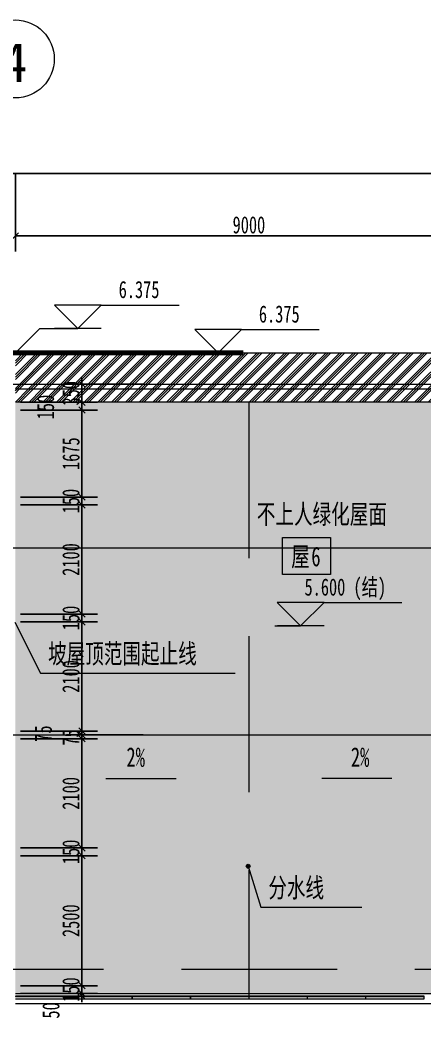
# Model space of a CAD drawing. Header units: millimetres. Extents: x 124696 to 347024, y 412631 to 564609.
# Drawn here: x 163260 to 171047, y 545404 to 564609 of the extents above; entities that cross this region are included whole.
import ezdxf

# ---------------------------------------------------------------- set-up
doc = ezdxf.new("R2010")
doc.units = ezdxf.units.MM
doc.header["$LTSCALE"] = 1500
doc.header["$MEASUREMENT"] = 0
for name, pattern in [('二层平面图$0$Aligning Line', [6.35, 3.175, -3.175]), ('二层平面图$0$IMPORT-216002', [3, 2, -1]), ('二层平面图$0$轴网线_12_3_3_3 mm', [21, 12, -3, 3, -3])]:
    doc.linetypes.add(name, pattern=pattern)
doc.layers.add('0-建筑底图', color=7, linetype='Continuous')
for name, color, linetype, lineweight in [('二层平面图$0$A-ANNO-AXIS-TEXT', 7, 'Continuous', 15), ('二层平面图$0$A-ANNO-IDEN-LEVL', 3, 'Continuous', 15), ('二层平面图$0$A-LINE', 7, 'Continuous', 9), ('二层平面图$0$A-LINE-1', 7, '二层平面图$0$IMPORT-216002', 9), ('二层平面图$0$A-LINE-4', 7, '二层平面图$0$Aligning Line', 100), ('二层平面图$0$A-WALL-CURT-PANEL-2', 7, 'Continuous', 9), ('二层平面图$0$A-WALL-CURT-PANEL-3', 140, 'Continuous', 9), ('二层平面图$0$A-WALL-CURT-STILE-2', 7, 'Continuous', 9), ('二层平面图$0$A-WALL-CURT-STILE-3', 7, 'Continuous', 9), ('二层平面图$0$ANNO-DIMS', 3, 'Continuous', 15), ('二层平面图$0$ANNO-DOTE-1', 10, '二层平面图$0$轴网线_12_3_3_3 mm', 15), ('二层平面图$0$ANNO-TEXT', 7, 'Continuous', 15), ('二层平面图$0$ANNO-TEXT-1', 1, 'Continuous', 15), ('二层平面图$0$ANNO-TEXT-2', 210, 'Continuous', 15), ('二层平面图$0$FLOR-PATT', 99, 'Continuous', 9)]:
    doc.layers.add(name, color=color, linetype=linetype, lineweight=lineweight)
doc.styles.add('二层平面图$0$黑体', font='simhei.ttf', dxfattribs={"width": 0.7, "height": 375})
doc.styles.add('二层平面图$0$黑体_3', font='simhei.ttf', dxfattribs={"height": 750})
doc.styles.add('二层平面图$0$黑体_5', font='simhei.ttf', dxfattribs={"width": 0.7, "height": 330})
doc.styles.add('二层平面图$0$黑体_B', font='', dxfattribs={"width": 0.7, "height": 375})
doc.styles.get('二层平面图$0$黑体_B').set_extended_font_data('SimHei', bold=True)
doc.dimstyles.new('二层平面图$0$直线_2_2mm_黑体_引线_文字在上', dxfattribs={"dimscale": 304.8, "dimtxt": 412.811453, "dimasz": 0.393701, "dimexe": 0.984252, "dimexo": 0.0625, "dimgap": 0.147638, "dimtad": 1, "dimdec": 0, "dimzin": 0, "dimdsep": 46, "dimtxsty": '二层平面图$0$黑体_5', "dimblk1": '二层平面图$0$_Oblique', "dimblk2": '二层平面图$0$_Oblique', "dimsah": 1, "dimcen": 0.09, "dimazin": 0, "dimtfac": 1, "dimtdec": 4, "dimtix": 1, "dimtmove": 0, "dimatfit": 3, "dimfxl": 3.937008, "dimfxlon": 1, "dimtvp": 1, "dimtolj": 1, "dimtzin": 0, "dimarcsym": 2})
doc.dimstyles.new('二层平面图$0$直线_2_2mm_黑体_引线_文字在上_2', dxfattribs={"dimscale": 304.8, "dimtxt": 412.811453, "dimasz": 0.393701, "dimexe": 0.984252, "dimexo": 0.0625, "dimgap": 0.147638, "dimtad": 1, "dimdec": 0, "dimzin": 0, "dimdsep": 46, "dimtxsty": '二层平面图$0$黑体_5', "dimblk1": '二层平面图$0$_Oblique', "dimblk2": '二层平面图$0$_Oblique', "dimsah": 1, "dimcen": 0.09, "dimazin": 0, "dimtfac": 1, "dimtdec": 4, "dimtix": 1, "dimtmove": 2, "dimatfit": 3, "dimfxl": 3.937008, "dimfxlon": 1, "dimtvp": 1, "dimtolj": 1, "dimtzin": 0, "dimarcsym": 2})
doc.dimstyles.new('二层平面图$0$直线_2_2mm_黑体_引线_文字在上_3', dxfattribs={"dimscale": 304.8, "dimtxt": 412.811453, "dimasz": 0.393701, "dimexe": 0.984252, "dimexo": 0.0625, "dimgap": 0.147638, "dimtad": 1, "dimdec": 0, "dimzin": 0, "dimdsep": 46, "dimtxsty": '二层平面图$0$黑体_5', "dimblk1": '二层平面图$0$_Oblique', "dimblk2": '二层平面图$0$_Oblique', "dimsah": 1, "dimcen": 0.09, "dimazin": 0, "dimtfac": 1, "dimtdec": 4, "dimtix": 1, "dimtmove": 0, "dimatfit": 3, "dimfxl": 3.937008, "dimfxlon": 1, "dimtvp": 1, "dimtolj": 1, "dimtzin": 0, "dimarcsym": 2})
pattern_1 = [(45, (0, 0), (-132.58252, 132.58252), []), (45, (46.88, 0), (0, 265.16504), []), (45, (-46.88, 0), (0, 265.16504), [])]

# ---------------------------------------------------------------- blocks, each defined once
blk = doc.blocks.new('二层平面图$0$系统嵌板 - 白色拉板网 B-8735269-104-2F')
at = {"layer": '二层平面图$0$A-WALL-CURT-PANEL-3'}
for p, q in [((558.5, 5), (-558.5, 5)), ((-558.5, 5), (-558.5, 0)), ((-558.5, 0), (558.5, 0)), ((558.5, 0), (558.5, 5))]:
    blk.add_line(p, q, dxfattribs=at)
blk = doc.blocks.new('二层平面图$0$矩形竖梃 - 8 x 50 mm 蜂窝铝板幕墙开缝-8735262-104-2F')
at = {"layer": '二层平面图$0$A-WALL-CURT-STILE-3'}
for p, q in [((-4, 0), (4, 0)), ((-4, -50), (-4, 0)), ((4, 0), (4, -50)), ((4, -50), (-4, -50))]:
    blk.add_line(p, q, dxfattribs=at)
blk = doc.blocks.new('二层平面图$0$楼板 斜檐口 - 楼板 斜檐口-3571289-104-2F')
at = {"layer": '二层平面图$0$FLOR-PATT'}
h = blk.add_hatch(dxfattribs=at)
h.set_pattern_fill('FP_69', color=256, style=0, pattern_type=2)
h.set_pattern_definition(pattern_1)
h.paths.add_polyline_path([(22388, 101150), (27000, 101150), (27000, 101850), (18000, 101850), (18000, 101150), (21698, 101150)])
h = blk.add_hatch(dxfattribs=at)
h.set_pattern_fill('FP_69', color=256, style=0, pattern_type=2)
h.set_pattern_definition(pattern_1)
h.paths.add_polyline_path([(22388, 100900), (27000, 100900), (27000, 101150), (18000, 101150), (18000, 100900), (21698, 100900)])
at = {"layer": '二层平面图$0$A-LINE'}
for p, q in [((18000, 101850), (27000, 101850)), ((27000, 101150), (18000, 101150)), ((27000, 100900), (18000, 100900))]:
    blk.add_line(p, q, dxfattribs=at)
blk = doc.blocks.new('二层平面图$0$矩形竖梃 - 8 x 50 mm 蜂窝铝板幕墙开缝-8736622-104-2F')
at = {"layer": '二层平面图$0$A-WALL-CURT-STILE-2'}
blk.add_line((18004, 89425), (19121, 89425), dxfattribs=at)
blk = doc.blocks.new('二层平面图$0$矩形竖梃 - 8 x 50 mm 蜂窝铝板幕墙开缝-V128-104-2F')
at = {"layer": '二层平面图$0$A-WALL-CURT-STILE-2'}
blk.add_line((24754, 89425), (25871, 89425), dxfattribs=at)
blk = doc.blocks.new('二层平面图$0$轴网 - 10mm圆_主轴号-315064-104-2F')
at = {"layer": '二层平面图$0$A-ANNO-AXIS-TEXT'}
blk.add_circle((0, 0), 5, dxfattribs=at)
blk = doc.blocks.new('二层平面图$0$_Oblique')
at = {"color": 0, "linetype": 'ByBlock', "lineweight": -2}
blk.add_line((-0.5, -0.5), (0.5, 0.5), dxfattribs=at)
blk = doc.blocks.new('*D2252')
at = {"layer": '二层平面图$0$ANNO-DIMS', "color": 0, "lineweight": -2, "transparency": 16777216}
for p, q in [((18000, 105282), (18000, 103802)), ((27000, 105282), (27000, 103802)), ((18000, 104102), (27000, 104102))]:
    blk.add_line(p, q, dxfattribs=at)
at = {"layer": '二层平面图$0$ANNO-DIMS', "color": 0, "lineweight": -2, "transparency": 16777216, "xscale": 120, "yscale": 120, "zscale": 120, "rotation": 180}
blk.add_blockref('二层平面图$0$_Oblique', (18000, 104102), dxfattribs=at)
at = {"layer": '二层平面图$0$ANNO-DIMS', "color": 0, "lineweight": -2, "transparency": 16777216, "xscale": 120, "yscale": 120, "zscale": 120}
blk.add_blockref('二层平面图$0$_Oblique', (27000, 104102), dxfattribs=at)
at = {"layer": '二层平面图$0$ANNO-DIMS', "color": 0, "transparency": 16777216, "insert": (22500, 104313), "char_height": 330, "width": 806.42, "attachment_point": 5, "style": '二层平面图$0$黑体_5'}
blk.add_mtext('\\A1;9000', dxfattribs=at)
blk = doc.blocks.new('*D2276')
at = {"layer": '二层平面图$0$ANNO-DIMS', "color": 0, "lineweight": -2, "transparency": 16777216}
for p, q in [((-6000, 106482), (-6000, 105002)), ((94500, 106482), (94500, 105002)), ((-6000, 105302), (94500, 105302))]:
    blk.add_line(p, q, dxfattribs=at)
at = {"layer": '二层平面图$0$ANNO-DIMS', "color": 0, "lineweight": -2, "transparency": 16777216, "xscale": 120, "yscale": 120, "zscale": 120, "rotation": 180}
blk.add_blockref('二层平面图$0$_Oblique', (-6000, 105302), dxfattribs=at)
at = {"layer": '二层平面图$0$ANNO-DIMS', "color": 0, "lineweight": -2, "transparency": 16777216, "xscale": 120, "yscale": 120, "zscale": 120}
blk.add_blockref('二层平面图$0$_Oblique', (94500, 105302), dxfattribs=at)
at = {"layer": '二层平面图$0$ANNO-DIMS', "color": 0, "transparency": 16777216, "insert": (44250, 105513), "char_height": 330, "width": 1209.63, "attachment_point": 5, "style": '二层平面图$0$黑体_5'}
blk.add_mtext('\\A1;100500', dxfattribs=at)
blk = doc.blocks.new('二层平面图$0$00_引注_规范_ - 00_引注_规范_-5757996-104-2F')
at = {"layer": '二层平面图$0$ANNO-TEXT'}
for p, q in [((0, 0), (20, 0)), ((20, 0), (25, 0))]:
    blk.add_line(p, q, dxfattribs=at)
blk = doc.blocks.new('二层平面图$0$符号排水箭头_虚线 - 排水箭头-5917014-104-2F')
at = {"layer": '二层平面图$0$ANNO-TEXT'}
blk.add_hatch(color=256, dxfattribs=at).paths.add_polyline_path([(2.5, 0.58), (2.5, -0.58), (0, 0)])
at = {"layer": '二层平面图$0$ANNO-TEXT-2'}
blk.add_line((2.34, 0), (11.34, 0), dxfattribs=at)
blk = doc.blocks.new('二层平面图$0$00_引注_规范_ - 00_引注_规范_-5758521-104-2F')
at = {"layer": '二层平面图$0$ANNO-TEXT'}
for p, q in [((0, 0), (8, 0)), ((8, 0), (13, 0))]:
    blk.add_line(p, q, dxfattribs=at)
blk = doc.blocks.new('二层平面图$0$符号排水箭头_虚线 - 排水箭头-5936943-104-2F')
at = {"layer": '二层平面图$0$ANNO-TEXT'}
blk.add_hatch(color=256, dxfattribs=at).paths.add_polyline_path([(2.5, -0.58), (0, 0), (2.5, 0.58)])
at = {"layer": '二层平面图$0$ANNO-TEXT-2'}
blk.add_line((2.34, 0), (11.34, 0), dxfattribs=at)
blk = doc.blocks.new('*D2642')
at = {"layer": '二层平面图$0$ANNO-DIMS', "color": 0, "lineweight": -2, "transparency": 16777216}
for p, q in [((20464, 101250), (18983, 101250)), ((19283, 101250), (19283, 101370)), ((19283, 101250), (19283, 100900)), ((18102, 100900), (19583, 100900)), ((19283, 100900), (19283, 100780))]:
    blk.add_line(p, q, dxfattribs=at)
at = {"layer": '二层平面图$0$ANNO-DIMS', "color": 0, "lineweight": -2, "transparency": 16777216, "xscale": 120, "yscale": 120, "zscale": 120}
for p, rotation in [((19283, 101250), 270), ((19283, 100900), 90)]:
    blk.add_blockref('二层平面图$0$_Oblique', p, dxfattribs=dict(at, rotation=rotation))
at = {"layer": '二层平面图$0$ANNO-DIMS', "color": 0, "transparency": 16777216, "insert": (19071, 101075), "char_height": 330, "width": 604.82, "attachment_point": 5, "rotation": 90, "style": '二层平面图$0$黑体_5'}
blk.add_mtext('\\A1;350', dxfattribs=at)
blk = doc.blocks.new('*D2643')
at = {"layer": '二层平面图$0$ANNO-DIMS', "color": 0, "lineweight": -2, "transparency": 16777216}
for p, q in [((18102, 100900), (19583, 100900)), ((19283, 100900), (19283, 100750)), ((18102, 100750), (19583, 100750))]:
    blk.add_line(p, q, dxfattribs=at)
at = {"layer": '二层平面图$0$ANNO-DIMS', "color": 0, "lineweight": -2, "transparency": 16777216, "xscale": 120, "yscale": 120, "zscale": 120}
for p, rotation in [((19283, 100900), 90), ((19283, 100750), 270)]:
    blk.add_blockref('二层平面图$0$_Oblique', p, dxfattribs=dict(at, rotation=rotation))
at = {"layer": '二层平面图$0$ANNO-DIMS', "color": 0, "transparency": 16777216, "insert": (18415, 100573), "char_height": 330, "width": 604.82, "attachment_point": 1, "rotation": 90, "line_spacing_factor": 0.872751, "style": '二层平面图$0$黑体_5'}
blk.add_mtext('\\A1;150', dxfattribs=at)
blk = doc.blocks.new('*D2619')
at = {"layer": '二层平面图$0$ANNO-DIMS', "color": 0, "lineweight": -2, "transparency": 16777216}
for p, q in [((18102, 100750), (19583, 100750)), ((19283, 100750), (19283, 99075)), ((18102, 99075), (19583, 99075))]:
    blk.add_line(p, q, dxfattribs=at)
at = {"layer": '二层平面图$0$ANNO-DIMS', "color": 0, "lineweight": -2, "transparency": 16777216, "xscale": 120, "yscale": 120, "zscale": 120}
for p, rotation in [((19283, 100750), 90), ((19283, 99075), 270)]:
    blk.add_blockref('二层平面图$0$_Oblique', p, dxfattribs=dict(at, rotation=rotation))
at = {"layer": '二层平面图$0$ANNO-DIMS', "color": 0, "transparency": 16777216, "insert": (19073, 99912), "char_height": 330, "width": 806.42, "attachment_point": 5, "rotation": 90, "style": '二层平面图$0$黑体_5'}
blk.add_mtext('\\A1;1675', dxfattribs=at)
blk = doc.blocks.new('*D2620')
at = {"layer": '二层平面图$0$ANNO-DIMS', "color": 0, "lineweight": -2, "transparency": 16777216}
for p, q in [((19283, 99075), (19283, 99195)), ((18102, 99075), (19583, 99075)), ((18102, 98925), (19583, 98925)), ((19283, 99075), (19283, 98925)), ((19283, 98925), (19283, 98805))]:
    blk.add_line(p, q, dxfattribs=at)
at = {"layer": '二层平面图$0$ANNO-DIMS', "color": 0, "lineweight": -2, "transparency": 16777216, "xscale": 120, "yscale": 120, "zscale": 120}
for p, rotation in [((19283, 99075), 270), ((19283, 98925), 90)]:
    blk.add_blockref('二层平面图$0$_Oblique', p, dxfattribs=dict(at, rotation=rotation))
at = {"layer": '二层平面图$0$ANNO-DIMS', "color": 0, "transparency": 16777216, "insert": (19071, 99000), "char_height": 330, "width": 604.82, "attachment_point": 5, "rotation": 90, "style": '二层平面图$0$黑体_5'}
blk.add_mtext('\\A1;150', dxfattribs=at)
blk = doc.blocks.new('*D2621')
at = {"layer": '二层平面图$0$ANNO-DIMS', "color": 0, "lineweight": -2, "transparency": 16777216}
for p, q in [((18102, 98925), (19583, 98925)), ((19283, 98925), (19283, 96825)), ((18102, 96825), (19583, 96825))]:
    blk.add_line(p, q, dxfattribs=at)
at = {"layer": '二层平面图$0$ANNO-DIMS', "color": 0, "lineweight": -2, "transparency": 16777216, "xscale": 120, "yscale": 120, "zscale": 120}
for p, rotation in [((19283, 98925), 90), ((19283, 96825), 270)]:
    blk.add_blockref('二层平面图$0$_Oblique', p, dxfattribs=dict(at, rotation=rotation))
at = {"layer": '二层平面图$0$ANNO-DIMS', "color": 0, "transparency": 16777216, "insert": (19071, 97875), "char_height": 330, "width": 806.42, "attachment_point": 5, "rotation": 90, "style": '二层平面图$0$黑体_5'}
blk.add_mtext('\\A1;2100', dxfattribs=at)
blk = doc.blocks.new('*D2622')
at = {"layer": '二层平面图$0$ANNO-DIMS', "color": 0, "lineweight": -2, "transparency": 16777216}
for p, q in [((18102, 96825), (19583, 96825)), ((19283, 96825), (19283, 96945)), ((19283, 96825), (19283, 96675)), ((18102, 96675), (19583, 96675)), ((19283, 96675), (19283, 96555))]:
    blk.add_line(p, q, dxfattribs=at)
at = {"layer": '二层平面图$0$ANNO-DIMS', "color": 0, "lineweight": -2, "transparency": 16777216, "xscale": 120, "yscale": 120, "zscale": 120}
for p, rotation in [((19283, 96825), 270), ((19283, 96675), 90)]:
    blk.add_blockref('二层平面图$0$_Oblique', p, dxfattribs=dict(at, rotation=rotation))
at = {"layer": '二层平面图$0$ANNO-DIMS', "color": 0, "transparency": 16777216, "insert": (19071, 96750), "char_height": 330, "width": 604.82, "attachment_point": 5, "rotation": 90, "style": '二层平面图$0$黑体_5'}
blk.add_mtext('\\A1;150', dxfattribs=at)
blk = doc.blocks.new('*D2623')
at = {"layer": '二层平面图$0$ANNO-DIMS', "color": 0, "lineweight": -2, "transparency": 16777216}
for p, q in [((18102, 96675), (19583, 96675)), ((19283, 96675), (19283, 94575)), ((18102, 94575), (19583, 94575))]:
    blk.add_line(p, q, dxfattribs=at)
at = {"layer": '二层平面图$0$ANNO-DIMS', "color": 0, "lineweight": -2, "transparency": 16777216, "xscale": 120, "yscale": 120, "zscale": 120}
for p, rotation in [((19283, 96675), 90), ((19283, 94575), 270)]:
    blk.add_blockref('二层平面图$0$_Oblique', p, dxfattribs=dict(at, rotation=rotation))
at = {"layer": '二层平面图$0$ANNO-DIMS', "color": 0, "transparency": 16777216, "insert": (19071, 95625), "char_height": 330, "width": 806.42, "attachment_point": 5, "rotation": 90, "style": '二层平面图$0$黑体_5'}
blk.add_mtext('\\A1;2100', dxfattribs=at)
blk = doc.blocks.new('*D2624')
at = {"layer": '二层平面图$0$ANNO-DIMS', "color": 0, "lineweight": -2, "transparency": 16777216}
for p, q in [((19283, 94575), (19283, 94695)), ((18102, 94575), (19583, 94575)), ((20464, 94500), (18983, 94500)), ((19283, 94575), (19283, 94500)), ((19283, 94500), (19283, 94380))]:
    blk.add_line(p, q, dxfattribs=at)
at = {"layer": '二层平面图$0$ANNO-DIMS', "color": 0, "lineweight": -2, "transparency": 16777216, "xscale": 120, "yscale": 120, "zscale": 120}
for p, rotation in [((19283, 94575), 270), ((19283, 94500), 90)]:
    blk.add_blockref('二层平面图$0$_Oblique', p, dxfattribs=dict(at, rotation=rotation))
at = {"layer": '二层平面图$0$ANNO-DIMS', "color": 0, "transparency": 16777216, "insert": (18371, 94369), "char_height": 330, "width": 403.21, "attachment_point": 1, "rotation": 90, "line_spacing_factor": 0.872751, "style": '二层平面图$0$黑体_5'}
blk.add_mtext('\\A1;75', dxfattribs=at)
blk = doc.blocks.new('*D2625')
at = {"layer": '二层平面图$0$ANNO-DIMS', "color": 0, "lineweight": -2, "transparency": 16777216}
for p, q in [((20464, 94500), (18983, 94500)), ((19283, 94500), (19283, 94620)), ((19283, 94500), (19283, 94425)), ((18102, 94425), (19583, 94425)), ((19283, 94425), (19283, 94305))]:
    blk.add_line(p, q, dxfattribs=at)
at = {"layer": '二层平面图$0$ANNO-DIMS', "color": 0, "lineweight": -2, "transparency": 16777216, "xscale": 120, "yscale": 120, "zscale": 120}
for p, rotation in [((19283, 94500), 270), ((19283, 94425), 90)]:
    blk.add_blockref('二层平面图$0$_Oblique', p, dxfattribs=dict(at, rotation=rotation))
at = {"layer": '二层平面图$0$ANNO-DIMS', "color": 0, "transparency": 16777216, "insert": (18903, 94294), "char_height": 330, "width": 403.21, "attachment_point": 1, "rotation": 90, "line_spacing_factor": 0.872751, "style": '二层平面图$0$黑体_5'}
blk.add_mtext('\\A1;75', dxfattribs=at)
blk = doc.blocks.new('*D2626')
at = {"layer": '二层平面图$0$ANNO-DIMS', "color": 0, "lineweight": -2, "transparency": 16777216}
for p, q in [((18102, 94425), (19583, 94425)), ((19283, 94425), (19283, 92325)), ((18102, 92325), (19583, 92325))]:
    blk.add_line(p, q, dxfattribs=at)
at = {"layer": '二层平面图$0$ANNO-DIMS', "color": 0, "lineweight": -2, "transparency": 16777216, "xscale": 120, "yscale": 120, "zscale": 120}
for p, rotation in [((19283, 94425), 90), ((19283, 92325), 270)]:
    blk.add_blockref('二层平面图$0$_Oblique', p, dxfattribs=dict(at, rotation=rotation))
at = {"layer": '二层平面图$0$ANNO-DIMS', "color": 0, "transparency": 16777216, "insert": (19071, 93375), "char_height": 330, "width": 806.42, "attachment_point": 5, "rotation": 90, "style": '二层平面图$0$黑体_5'}
blk.add_mtext('\\A1;2100', dxfattribs=at)
blk = doc.blocks.new('*D2627')
at = {"layer": '二层平面图$0$ANNO-DIMS', "color": 0, "lineweight": -2, "transparency": 16777216}
for p, q in [((19283, 92325), (19283, 92445)), ((18102, 92325), (19583, 92325)), ((19283, 92325), (19283, 92175)), ((18102, 92175), (19583, 92175)), ((19283, 92175), (19283, 92055))]:
    blk.add_line(p, q, dxfattribs=at)
at = {"layer": '二层平面图$0$ANNO-DIMS', "color": 0, "lineweight": -2, "transparency": 16777216, "xscale": 120, "yscale": 120, "zscale": 120}
for p, rotation in [((19283, 92325), 270), ((19283, 92175), 90)]:
    blk.add_blockref('二层平面图$0$_Oblique', p, dxfattribs=dict(at, rotation=rotation))
at = {"layer": '二层平面图$0$ANNO-DIMS', "color": 0, "transparency": 16777216, "insert": (19071, 92250), "char_height": 330, "width": 604.82, "attachment_point": 5, "rotation": 90, "style": '二层平面图$0$黑体_5'}
blk.add_mtext('\\A1;150', dxfattribs=at)
blk = doc.blocks.new('*D2601')
at = {"layer": '二层平面图$0$ANNO-DIMS', "color": 0, "lineweight": -2, "transparency": 16777216}
for p, q in [((18102, 92175), (19583, 92175)), ((19283, 92175), (19283, 89675)), ((18102, 89675), (19583, 89675))]:
    blk.add_line(p, q, dxfattribs=at)
at = {"layer": '二层平面图$0$ANNO-DIMS', "color": 0, "lineweight": -2, "transparency": 16777216, "xscale": 120, "yscale": 120, "zscale": 120}
for p, rotation in [((19283, 92175), 90), ((19283, 89675), 270)]:
    blk.add_blockref('二层平面图$0$_Oblique', p, dxfattribs=dict(at, rotation=rotation))
at = {"layer": '二层平面图$0$ANNO-DIMS', "color": 0, "transparency": 16777216, "insert": (19071, 90925), "char_height": 330, "width": 806.42, "attachment_point": 5, "rotation": 90, "style": '二层平面图$0$黑体_5'}
blk.add_mtext('\\A1;2500', dxfattribs=at)
blk = doc.blocks.new('*D2602')
at = {"layer": '二层平面图$0$ANNO-DIMS', "color": 0, "lineweight": -2, "transparency": 16777216}
for p, q in [((19283, 89675), (19283, 89795)), ((18102, 89675), (19583, 89675)), ((18102, 89525), (19583, 89525)), ((19283, 89675), (19283, 89525)), ((19283, 89525), (19283, 89405))]:
    blk.add_line(p, q, dxfattribs=at)
at = {"layer": '二层平面图$0$ANNO-DIMS', "color": 0, "lineweight": -2, "transparency": 16777216, "xscale": 120, "yscale": 120, "zscale": 120}
for p, rotation in [((19283, 89675), 270), ((19283, 89525), 90)]:
    blk.add_blockref('二层平面图$0$_Oblique', p, dxfattribs=dict(at, rotation=rotation))
at = {"layer": '二层平面图$0$ANNO-DIMS', "color": 0, "transparency": 16777216, "insert": (19071, 89600), "char_height": 330, "width": 604.82, "attachment_point": 5, "rotation": 90, "style": '二层平面图$0$黑体_5'}
blk.add_mtext('\\A1;150', dxfattribs=at)
blk = doc.blocks.new('*D2603')
at = {"layer": '二层平面图$0$ANNO-DIMS', "color": 0, "lineweight": -2, "transparency": 16777216}
for p, q in [((18102, 89525), (19583, 89525)), ((19283, 89525), (19283, 89645)), ((19283, 89525), (19283, 89475)), ((18102, 89475), (19583, 89475)), ((19283, 89475), (19283, 89355))]:
    blk.add_line(p, q, dxfattribs=at)
at = {"layer": '二层平面图$0$ANNO-DIMS', "color": 0, "lineweight": -2, "transparency": 16777216, "xscale": 120, "yscale": 120, "zscale": 120}
for p, rotation in [((19283, 89525), 270), ((19283, 89475), 90)]:
    blk.add_blockref('二层平面图$0$_Oblique', p, dxfattribs=dict(at, rotation=rotation))
at = {"layer": '二层平面图$0$ANNO-DIMS', "color": 0, "transparency": 16777216, "insert": (18519, 89042), "char_height": 330, "width": 403.21, "attachment_point": 1, "rotation": 90, "line_spacing_factor": 0.872751, "style": '二层平面图$0$黑体_5'}
blk.add_mtext('\\A1;50', dxfattribs=at)
blk = doc.blocks.new('二层平面图$0$高程点 - 高程点符号-322107-104-2F')
at = {"layer": '二层平面图$0$A-ANNO-IDEN-LEVL'}
for p, q in [((-3, 3), (-13, 3)), ((-3, 3), (3, 3)), ((0, 0), (-3, 3)), ((0, 0), (3, 3)), ((-3, 0), (2.99, 0))]:
    blk.add_line(p, q, dxfattribs=at)
blk = doc.blocks.new('二层平面图')
at = {"layer": '二层平面图$0$ANNO-TEXT'}
h = blk.add_hatch(color=8, dxfattribs=at)
edge = h.paths.add_edge_path()
edge.add_arc((22486.3, 91973.3), 37.5, 0, 360)
at = {"layer": '二层平面图$0$FLOR-PATT'}
h = blk.add_hatch(dxfattribs=at)
h.set_pattern_fill('FP_72', color=8, style=0, pattern_type=2)
h.set_pattern_definition([(90, (0, 0), (-159.099, 159.099), [42.187, -276.011]), (45, (0, 0), (-159.09903, 159.09903), [42.188, -182.813]), (135, (0, 0), (-159.09903, -159.09903), [42.188, -182.813])])
h.paths.add_polyline_path([(18000, 89525), (45000, 89525), (45000, 94150), (27000, 94150), (27000, 100900), (18000, 100900), (18000, 89653.3)])
at = {"layer": '二层平面图$0$A-ANNO-IDEN-LEVL', "color": 8}
for p, q in [((18000, 101850), (18471.5, 102321.5)), ((18471.5, 102321.5), (19203.7, 102321.5)), ((21277.9, 101850), (21599.5, 101850)), ((21599.5, 101850), (21905, 101850)), ((22998.7, 96596.6), (23326.9, 96596.6)), ((23326.9, 96596.6), (23497.1, 96596.6))]:
    blk.add_line(p, q, dxfattribs=at)
at = {"layer": '二层平面图$0$A-LINE', "color": 8}
for p, q in [((18000, 89525), (45000, 89525)), ((26900, 89325), (18000, 89325))]:
    blk.add_line(p, q, dxfattribs=at)
at = {"layer": '二层平面图$0$A-LINE-1', "color": 8}
for p, q in [((22500, 100900), (22500, 89475)), ((12200, 89991.2), (50500, 89991.2))]:
    blk.add_line(p, q, dxfattribs=at)
at = {"layer": '二层平面图$0$A-LINE-4', "color": 8}
blk.add_line((8100, 101850), (36900, 101850), dxfattribs=at)
at = {"layer": '二层平面图$0$ANNO-DOTE-1', "color": 8}
for p, q in [((-18896.2, 101250), (101078.3, 101250)), ((-18896.2, 98100), (101078.3, 98100)), ((-18896.2, 94500), (101078.3, 94500))]:
    blk.add_line(p, q, dxfattribs=at)
at = {"layer": '二层平面图$0$ANNO-TEXT', "color": 8}
for p, q in [((17987.1, 96669.9), (18485.1, 95689.4)), ((22486.3, 91973.3), (22728.7, 91186.3))]:
    blk.add_line(p, q, dxfattribs=at)
blk.add_circle((22486.3, 91973.3), 37.5, dxfattribs=at)
at = {"layer": '二层平面图$0$ANNO-TEXT-1', "color": 8, "flags": 128}
blk.add_lwpolyline([(23146.8, 98301), (24072.2, 98301), (24072.2, 97587), (23146.8, 97587)], close=True, dxfattribs=at)
at = {"layer": '二层平面图$0$A-ANNO-AXIS-TEXT', "color": 8, "xscale": 149.9999999999999, "yscale": 149.9999999999999, "zscale": 149.9999999999999}
blk.add_blockref('二层平面图$0$轴网 - 10mm圆_主轴号-315064-104-2F', (18000, 107507.2), dxfattribs=at)
at = {"layer": '二层平面图$0$A-ANNO-IDEN-LEVL', "color": 8, "extrusion": (0, 0, -1), "xscale": 149.9999999999999, "yscale": 149.9999999999999, "zscale": 149.9999999999999}
for p in [(-19203.7, 102321.5), (-21905, 101850), (-23497.1, 96596.6)]:
    blk.add_blockref('二层平面图$0$高程点 - 高程点符号-322107-104-2F', p, dxfattribs=at)
at = {"layer": '二层平面图$0$A-LINE', "color": 8}
blk.add_blockref('二层平面图$0$楼板 斜檐口 - 楼板 斜檐口-3571289-104-2F', (0, 0), dxfattribs=at)
at = {"layer": '二层平面图$0$A-WALL-CURT-PANEL-2', "color": 8, "rotation": 180}
for p in [(18562.5, 89475), (19687.5, 89475), (20812.5, 89475), (21937.5, 89475), (23062.5, 89475), (24187.5, 89475), (25312.5, 89475)]:
    blk.add_blockref('二层平面图$0$系统嵌板 - 白色拉板网 B-8735269-104-2F', p, dxfattribs=at)
at = {"layer": '二层平面图$0$A-WALL-CURT-STILE-2', "color": 8}
for name, p in [('二层平面图$0$矩形竖梃 - 8 x 50 mm 蜂窝铝板幕墙开缝-8736622-104-2F', (0, 0)), ('二层平面图$0$矩形竖梃 - 8 x 50 mm 蜂窝铝板幕墙开缝-V128-104-2F', (-5625, 0)), ('二层平面图$0$矩形竖梃 - 8 x 50 mm 蜂窝铝板幕墙开缝-V128-104-2F', (-4500, 0)), ('二层平面图$0$矩形竖梃 - 8 x 50 mm 蜂窝铝板幕墙开缝-V128-104-2F', (-3375, 0)), ('二层平面图$0$矩形竖梃 - 8 x 50 mm 蜂窝铝板幕墙开缝-V128-104-2F', (-2250, 0)), ('二层平面图$0$矩形竖梃 - 8 x 50 mm 蜂窝铝板幕墙开缝-V128-104-2F', (-1125, 0)), ('二层平面图$0$矩形竖梃 - 8 x 50 mm 蜂窝铝板幕墙开缝-V128-104-2F', (0, 0))]:
    blk.add_blockref(name, p, dxfattribs=at)
at = {"layer": '二层平面图$0$A-WALL-CURT-STILE-2', "color": 8, "extrusion": (0, 0, -1)}
for p in [(-19125, 89475), (-20250, 89475), (-21375, 89475), (-22500, 89475), (-23625, 89475), (-24750, 89475), (-25875, 89475)]:
    blk.add_blockref('二层平面图$0$矩形竖梃 - 8 x 50 mm 蜂窝铝板幕墙开缝-8735262-104-2F', p, dxfattribs=at)
at = {"layer": '二层平面图$0$ANNO-TEXT', "color": 8, "xscale": 150, "yscale": 150, "zscale": 150}
for name, p in [('二层平面图$0$00_引注_规范_ - 00_引注_规范_-5757996-104-2F', (18485.1, 95689.4)), ('二层平面图$0$符号排水箭头_虚线 - 排水箭头-5917014-104-2F', (19394.6, 93659.9)), ('二层平面图$0$00_引注_规范_ - 00_引注_规范_-5758521-104-2F', (22728.7, 91186.3))]:
    blk.add_blockref(name, p, dxfattribs=at)
at = {"layer": '二层平面图$0$ANNO-TEXT', "color": 8, "xscale": 150, "yscale": 150, "zscale": 150, "rotation": 180}
blk.add_blockref('二层平面图$0$符号排水箭头_虚线 - 排水箭头-5936943-104-2F', (25605.4, 93659.9), dxfattribs=at)
at = {"layer": '二层平面图$0$A-ANNO-AXIS-TEXT', "color": 8, "insert": (17722, 107816.4), "char_height": 750, "width": 661.392, "attachment_point": 1, "style": '二层平面图$0$黑体_3'}
blk.add_mtext('\\f黑体|b0|i0|c134|p49|;4', dxfattribs=at)
at = {"layer": '二层平面图$0$A-ANNO-IDEN-LEVL', "color": 8, "char_height": 330, "attachment_point": 1, "line_spacing_factor": 0.872751, "style": '二层平面图$0$黑体_5'}
for s, insert, width in [('6.375', (19990.9, 103235.9), 990.683), ('6.375', (22692.2, 102764.4), 990.683), ('5.600 (结)', (23571.6, 97511), 1981.365)]:
    blk.add_mtext(s, dxfattribs=dict(at, insert=insert, width=width))
at = {"layer": '二层平面图$0$ANNO-TEXT', "color": 8, "char_height": 375, "attachment_point": 1}
for s, insert, width, style in [('不上人绿化屋面', (22652.4, 98937.1), 3358.67, '二层平面图$0$黑体_B'), ('\\f黑体|b0|i0|c134|p49|;\\W.7;屋', (23313.5, 98120.3), 471.392, '二层平面图$0$黑体'), ('\\f黑体|b0|i0|c134|p49|;\\W.7;6', (23702.4, 98120.3), 235.696, '二层平面图$0$黑体'), ('坡屋顶范围起止线', (18630.1, 96251.2), 3771.138, '二层平面图$0$黑体'), ('2%', (20140, 94262.1), 471.392, '二层平面图$0$黑体'), ('2%', (24464.1, 94262.1), 471.392, '二层平面图$0$黑体'), ('分水线', (22873.7, 91748), 1414.177, '二层平面图$0$黑体')]:
    blk.add_mtext(s, dxfattribs=dict(at, insert=insert, width=width, style=style))
at = {"layer": '二层平面图$0$ANNO-DIMS', "color": 8}
for base, p1, p2, override, picture, middle in [((94500, 105301.5), (-6000, 106501.5), (94500, 106501.5), {"dimpost": '<>', "dimfxl": 100500}, '*D2276', (44250, 105513.4)), ((27000, 104101.5), (18000, 105301.5), (27000, 105301.5), {"dimpost": '<>', "dimfxl": 9000}, '*D2252', (22500, 104313.4))]:
    dim = blk.add_linear_dim(base=base, p1=p1, p2=p2, dimstyle='二层平面图$0$直线_2_2mm_黑体_引线_文字在上', override=override, dxfattribs=at)
    dim.commit()
    dim.dimension.update_dxf_attribs({"geometry": picture, "text_midpoint": middle})
for base, p1, p2, override, picture, middle in [((19283.3, 100900), (20483.3, 101250), (18083.3, 100900), {"dimpost": '<>', "dimfxl": 2425.386567}, '*D2642', (19071.4, 101075)), ((19283.3, 99075), (18083.3, 100750), (18083.3, 99075), {"dimpost": '<>', "dimfxl": 1675}, '*D2619', (19073.3, 99912.5)), ((19283.3, 98925), (18083.3, 99075), (18083.3, 98925), {"dimpost": '<>', "dimfxl": 150}, '*D2620', (19071.4, 99000)), ((19283.3, 96825), (18083.3, 98925), (18083.3, 96825), {"dimpost": '<>', "dimfxl": 2100}, '*D2621', (19071.4, 97875)), ((19283.3, 96675), (18083.3, 96825), (18083.3, 96675), {"dimpost": '<>', "dimfxl": 150}, '*D2622', (19071.4, 96750)), ((19283.3, 94575), (18083.3, 96675), (18083.3, 94575), {"dimpost": '<>', "dimfxl": 2100}, '*D2623', (19071.4, 95625)), ((19283.3, 92325), (18083.3, 94425), (18083.3, 92325), {"dimpost": '<>', "dimfxl": 2100}, '*D2626', (19071.4, 93375)), ((19283.3, 92175), (18083.3, 92325), (18083.3, 92175), {"dimpost": '<>', "dimfxl": 150}, '*D2627', (19071.4, 92250)), ((19283.3, 89675), (18083.3, 92175), (18083.3, 89675), {"dimpost": '<>', "dimfxl": 2500}, '*D2601', (19071.4, 90925)), ((19283.3, 89525), (18083.3, 89675), (18083.3, 89525), {"dimpost": '<>', "dimfxl": 150}, '*D2602', (19071.4, 89600))]:
    dim = blk.add_linear_dim(base=base, p1=p1, p2=p2, angle=90, dimstyle='二层平面图$0$直线_2_2mm_黑体_引线_文字在上_3', override=override, dxfattribs=at)
    dim.commit()
    dim.dimension.update_dxf_attribs({"geometry": picture, "text_midpoint": middle})
for base, p1, p2, override, picture, middle in [((19283.3, 100750), (18083.3, 100900), (18083.3, 100750), {"dimpost": '<>', "dimfxl": 150}, '*D2643', (18634.7, 100875.4)), ((19283.3, 94500), (18083.3, 94575), (20483.3, 94500), {"dimpost": '<>', "dimfxl": 2401.171589}, '*D2624', (18590.9, 94571.1)), ((19283.3, 94425), (20483.3, 94500), (18083.3, 94425), {"dimpost": '<>', "dimfxl": 2401.171589}, '*D2625', (19122.7, 94496.1)), ((19283.3, 89475), (18083.3, 89525), (18083.3, 89475), {"dimpost": '<>', "dimfxl": 50}, '*D2603', (18739.1, 89243.2))]:
    dim = blk.add_linear_dim(base=base, p1=p1, p2=p2, angle=90, dimstyle='二层平面图$0$直线_2_2mm_黑体_引线_文字在上_2', override=override, dxfattribs=at)
    dim.commit()
    dim.dimension.update_dxf_attribs({"geometry": picture, "text_midpoint": middle, "dimtype": 160, "text_rotation": 90})

msp = doc.modelspace()

# ---------------------------------------------------------------- block references
at = {"layer": '0-建筑底图'}
msp.add_blockref('二层平面图', (145172, 456352), dxfattribs=at)

doc.saveas('drawing.dxf')
